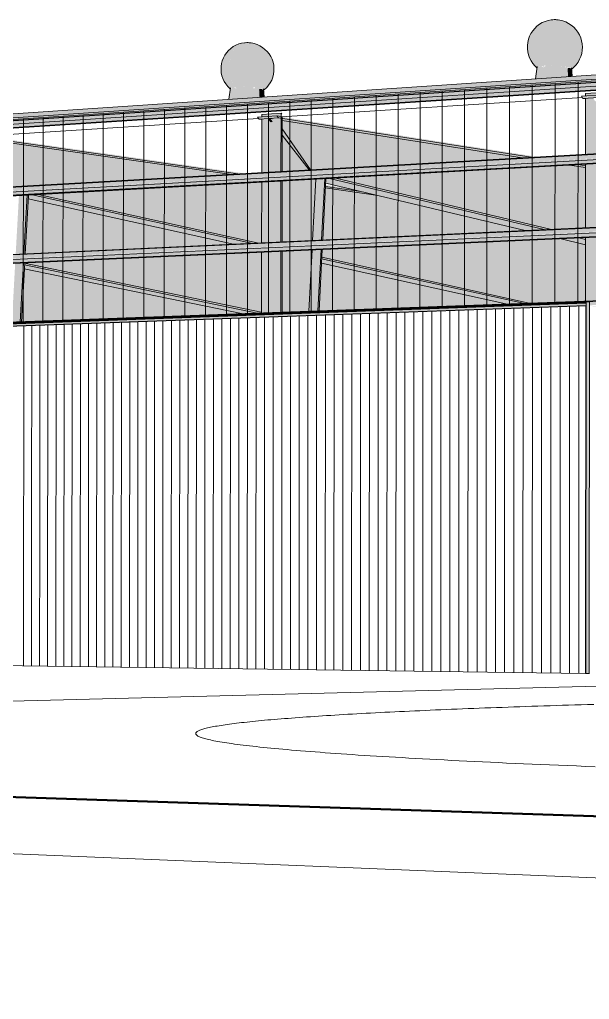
# Model space of a CAD drawing. Header units: inches. Extents: x 31213 to 31218, y -65 to 66.
# Drawn here: x 31216.0657 to 31216.1862, y -64.987 to -64.78 of the extents above; entities that cross this region are included whole.
import ezdxf

# ---------------------------------------------------------------- set-up
doc = ezdxf.new("R2010")
doc.units = ezdxf.units.IN
doc.header["$MEASUREMENT"] = 0
doc.linetypes.add('Center 1_4_', pattern=[0.53125, 0.25, -0.09375, 0.09375, -0.09375])
doc.linetypes.add('Hidden', pattern=[0.28125, 0.1875, -0.09375])
for name, color, linetype, lineweight in [('A-CLNG', 13, 'Continuous', 13), ('A-GENM', 13, 'Continuous', 9), ('A-GLAZ-CURT', 52, 'Continuous', 9), ('A-GLAZ-CWMG', 51, 'Continuous', 9), ('A-PROP-SBCK', 71, 'Hidden', 50), ('A-ROOF', 132, 'Continuous', 13), ('A-WALL-PATT', 111, 'Continuous', 13), ('EOP-PR', 4, 'Continuous', 9), ('L-SITE-WALL', 31, 'Continuous', 13), ('PROP', 3, 'Center 1_4_', 9), ('S-BEAM', 12, 'Continuous', 9), ('S-COLS', 52, 'Continuous', 9)]:
    doc.layers.add(name, color=color, linetype=linetype, lineweight=lineweight)

# ---------------------------------------------------------------- blocks, each defined once
blk = doc.blocks.new('FP_51-Looking South East')
at = {"layer": 'A-WALL-PATT', "lineweight": 9}
for p, q in [((-6208.38924, -64.91793), (-6208.38921, -64.84098)), ((-6208.38729, -64.91795), (-6208.38726, -64.84091)), ((-6208.38533, -64.91798), (-6208.3853, -64.84084)), ((-6208.38337, -64.91801), (-6208.38334, -64.84077)), ((-6208.3814, -64.91803), (-6208.38138, -64.8407)), ((-6208.37943, -64.91806), (-6208.3794, -64.84063)), ((-6208.37745, -64.91809), (-6208.37743, -64.84056)), ((-6208.37547, -64.91811), (-6208.37545, -64.84048)), ((-6208.44742, -64.91714), (-6208.44737, -64.84307)), ((-6208.44561, -64.91716), (-6208.44557, -64.843)), ((-6208.4438, -64.91719), (-6208.44375, -64.84294)), ((-6208.44198, -64.91721), (-6208.44194, -64.84287)), ((-6208.44016, -64.91724), (-6208.44011, -64.84281)), ((-6208.43833, -64.91726), (-6208.43829, -64.84274)), ((-6208.4365, -64.91729), (-6208.43646, -64.84268)), ((-6208.43466, -64.91731), (-6208.43462, -64.84261)), ((-6208.43282, -64.91734), (-6208.43278, -64.84254)), ((-6208.43098, -64.91736), (-6208.43094, -64.84248)), ((-6208.42913, -64.91739), (-6208.42909, -64.84241)), ((-6208.42728, -64.91741), (-6208.42724, -64.84235)), ((-6208.42542, -64.91744), (-6208.42538, -64.84228)), ((-6208.42356, -64.91746), (-6208.42352, -64.84221)), ((-6208.42169, -64.91749), (-6208.42165, -64.84214)), ((-6208.41982, -64.91751), (-6208.41978, -64.84208)), ((-6208.41794, -64.91754), (-6208.41791, -64.84201)), ((-6208.41606, -64.91756), (-6208.41603, -64.84194)), ((-6208.41418, -64.91759), (-6208.41414, -64.84187)), ((-6208.41229, -64.91762), (-6208.41225, -64.84181)), ((-6208.41039, -64.91764), (-6208.41036, -64.84174)), ((-6208.40849, -64.91767), (-6208.40846, -64.84167)), ((-6208.40659, -64.91769), (-6208.40656, -64.8416)), ((-6208.40468, -64.91772), (-6208.40465, -64.84153)), ((-6208.40277, -64.91774), (-6208.40274, -64.84146)), ((-6208.40085, -64.91777), (-6208.40082, -64.8414)), ((-6208.39893, -64.9178), (-6208.3989, -64.84133)), ((-6208.397, -64.91782), (-6208.39697, -64.84126)), ((-6208.39507, -64.91785), (-6208.39504, -64.84119)), ((-6208.39313, -64.91787), (-6208.3931, -64.84112)), ((-6208.39119, -64.9179), (-6208.39116, -64.84105)), ((-6208.49296, -64.91652), (-6208.4929, -64.84471)), ((-6208.49124, -64.88773), (-6208.4912, -64.84464)), ((-6208.48953, -64.88772), (-6208.4895, -64.84458)), ((-6208.48785, -64.91659), (-6208.48779, -64.84452)), ((-6208.48613, -64.91662), (-6208.48608, -64.84446)), ((-6208.48442, -64.91664), (-6208.48436, -64.8444)), ((-6208.4827, -64.91666), (-6208.48264, -64.84434)), ((-6208.48097, -64.91669), (-6208.48092, -64.84427)), ((-6208.47924, -64.91671), (-6208.47919, -64.84421)), ((-6208.47751, -64.91673), (-6208.47746, -64.84415)), ((-6208.47578, -64.91676), (-6208.47572, -64.84409)), ((-6208.47403, -64.91678), (-6208.47398, -64.84403)), ((-6208.47229, -64.9168), (-6208.47224, -64.84396)), ((-6208.47054, -64.91683), (-6208.47049, -64.8439)), ((-6208.46879, -64.91685), (-6208.46874, -64.84384)), ((-6208.46703, -64.91688), (-6208.46698, -64.84377)), ((-6208.46527, -64.9169), (-6208.46522, -64.84371)), ((-6208.4635, -64.91692), (-6208.46345, -64.84365)), ((-6208.46173, -64.91695), (-6208.46168, -64.84358)), ((-6208.45996, -64.91697), (-6208.45991, -64.84352)), ((-6208.45818, -64.91699), (-6208.45813, -64.84346)), ((-6208.4564, -64.91702), (-6208.45635, -64.84339)), ((-6208.45461, -64.91704), (-6208.45456, -64.84333)), ((-6208.45282, -64.91707), (-6208.45277, -64.84326)), ((-6208.45102, -64.91709), (-6208.45098, -64.8432)), ((-6208.44922, -64.91712), (-6208.44918, -64.84313)), ((-6208.49126, -64.91655), (-6208.49124, -64.88774)), ((-6208.48955, -64.91657), (-6208.48953, -64.88774))]:
    blk.add_line(p, q, dxfattribs=at)
blk = doc.blocks.new('FP_70-Looking South East')
at = {"layer": 'A-WALL-PATT', "lineweight": 9}
for p, q in [((-6208.37565, -64.83995), (-6208.37564, -64.79316)), ((-6208.40908, -64.84116), (-6208.40906, -64.79537)), ((-6208.40439, -64.84099), (-6208.40437, -64.79506)), ((-6208.39967, -64.84082), (-6208.39965, -64.79475)), ((-6208.39493, -64.84064), (-6208.39491, -64.79443)), ((-6208.39015, -64.84047), (-6208.39014, -64.79412)), ((-6208.38535, -64.8403), (-6208.38533, -64.7938)), ((-6208.38051, -64.84012), (-6208.3805, -64.79348)), ((-6208.44111, -64.84232), (-6208.44109, -64.79748)), ((-6208.43662, -64.84216), (-6208.43659, -64.79719)), ((-6208.4321, -64.84199), (-6208.43207, -64.79689)), ((-6208.42755, -64.84183), (-6208.42752, -64.79659)), ((-6208.42297, -64.84166), (-6208.42295, -64.79628)), ((-6208.41837, -64.8415), (-6208.41835, -64.79598)), ((-6208.41374, -64.84133), (-6208.41372, -64.79567)), ((-6208.47184, -64.84344), (-6208.47181, -64.79951)), ((-6208.46752, -64.84328), (-6208.46749, -64.79923)), ((-6208.46319, -64.84312), (-6208.46316, -64.79894)), ((-6208.45882, -64.84296), (-6208.4588, -64.79865)), ((-6208.45444, -64.8428), (-6208.45441, -64.79836)), ((-6208.45002, -64.84264), (-6208.44999, -64.79807)), ((-6208.44558, -64.84248), (-6208.44555, -64.79778)), ((-6208.49303, -64.8442), (-6208.49299, -64.80091)), ((-6208.48884, -64.84405), (-6208.4888, -64.80064)), ((-6208.48462, -64.8439), (-6208.48459, -64.80036)), ((-6208.48039, -64.84375), (-6208.48035, -64.80008)), ((-6208.47612, -64.84359), (-6208.47609, -64.7998))]:
    blk.add_line(p, q, dxfattribs=at)

msp = doc.modelspace()

# ---------------------------------------------------------------- hatches: boundary and pattern name
at = {"layer": 'A-GENM', "lineweight": 5}
for points in [[(31216.17518, -64.79019), (31216.17519, -64.79013), (31216.17523, -64.79016), (31216.17524, -64.79006), (31216.17533, -64.79014), (31216.17533, -64.78998), (31216.17536, -64.79001), (31216.17555, -64.78994), (31216.17555, -64.78988), (31216.17561, -64.78999), (31216.17565, -64.78979), (31216.17586, -64.7898), (31216.17611, -64.78989), (31216.17643, -64.7898), (31216.17618, -64.78941), (31216.17582, -64.78865), (31216.17553, -64.78781), (31216.17531, -64.78677), (31216.17521, -64.78602), (31216.17519, -64.78511), (31216.17526, -64.78421), (31216.17542, -64.78335), (31216.17575, -64.78238), (31216.176, -64.78183), (31216.1764, -64.78121), (31216.17687, -64.7807), (31216.17738, -64.78032), (31216.17794, -64.78007), (31216.17851, -64.77997), (31216.17785, -64.78005), (31216.17716, -64.78022), (31216.17667, -64.7804), (31216.17586, -64.78082), (31216.17521, -64.78128), (31216.17465, -64.78182), (31216.17417, -64.78242), (31216.17367, -64.78331), (31216.17339, -64.78401), (31216.17316, -64.78506), (31216.17312, -64.78579), (31216.17317, -64.78655), (31216.17331, -64.78717), (31216.17353, -64.7879), (31216.17392, -64.78867), (31216.17456, -64.78959), (31216.17517, -64.79018)], [(31216.11027, -64.79459), (31216.1103, -64.79451), (31216.11039, -64.79445), (31216.11053, -64.79432), (31216.11057, -64.79438), (31216.11062, -64.79436), (31216.11064, -64.79426), (31216.11081, -64.79426), (31216.11114, -64.79438), (31216.11114, -64.79432), (31216.11134, -64.79426), (31216.11102, -64.79377), (31216.11071, -64.79316), (31216.11041, -64.79236), (31216.1102, -64.79152), (31216.11009, -64.79065), (31216.11007, -64.78977), (31216.11014, -64.78891), (31216.11031, -64.78808), (31216.11056, -64.78732), (31216.11102, -64.78645), (31216.11131, -64.78603), (31216.11178, -64.78554), (31216.11231, -64.78517), (31216.11288, -64.78493), (31216.11216, -64.78507), (31216.11171, -64.78525), (31216.11092, -64.78564), (31216.11029, -64.78609), (31216.10963, -64.78675), (31216.10929, -64.78718), (31216.1088, -64.78804), (31216.10848, -64.78896), (31216.10833, -64.78971), (31216.10832, -64.79068), (31216.10836, -64.79115), (31216.10852, -64.79185), (31216.10876, -64.79254), (31216.10906, -64.79317), (31216.10969, -64.79405), (31216.11019, -64.79452)], [(31216.17486, -64.79245), (31216.18173, -64.79199), (31216.18163, -64.79022), (31216.18147, -64.79025), (31216.18119, -64.79002), (31216.1808, -64.79006), (31216.1804, -64.78999), (31216.1804, -64.78984), (31216.17974, -64.7901), (31216.17944, -64.79018), (31216.17888, -64.78982), (31216.17809, -64.78952), (31216.17731, -64.78968), (31216.17702, -64.78972), (31216.17661, -64.79008), (31216.17578, -64.7898), (31216.17564, -64.7898), (31216.17562, -64.78996), (31216.17535, -64.79001), (31216.17518, -64.79015), (31216.17504, -64.79116)], [(31216.18173, -64.79199), (31216.18258, -64.79193), (31216.18245, -64.79037), (31216.18234, -64.79028), (31216.18232, -64.79025), (31216.18208, -64.79018), (31216.1818, -64.79019), (31216.18163, -64.79025), (31216.18168, -64.79116)], [(31216.10995, -64.79679), (31216.11645, -64.79635), (31216.11636, -64.79467), (31216.11622, -64.79469), (31216.11592, -64.79447), (31216.11553, -64.79451), (31216.11513, -64.79444), (31216.11513, -64.7943), (31216.11448, -64.79456), (31216.11423, -64.79465), (31216.11379, -64.79437), (31216.11379, -64.79424), (31216.11369, -64.7943), (31216.11289, -64.79399), (31216.11211, -64.79416), (31216.11186, -64.7942), (31216.11152, -64.79453), (31216.11099, -64.79433), (31216.111, -64.79426), (31216.11063, -64.79426), (31216.1106, -64.79446), (31216.11039, -64.79446), (31216.11027, -64.79456), (31216.11013, -64.79554)], [(31216.11645, -64.79635), (31216.1174, -64.79629), (31216.11726, -64.7948), (31216.11718, -64.79484), (31216.11717, -64.79479), (31216.11711, -64.79484), (31216.11711, -64.79469), (31216.11683, -64.79462), (31216.11654, -64.79463), (31216.11636, -64.79469), (31216.1164, -64.79554)]]:
    msp.add_hatch(color=256, dxfattribs=at).paths.add_polyline_path(points, flags=0)
h = msp.add_hatch(color=256, dxfattribs=at)
h.paths.add_polyline_path([(31216.18077, -64.78026), (31216.1803, -64.78014), (31216.18045, -64.78018)], flags=0)
h.paths.add_polyline_path([(31216.18246, -64.79044), (31216.18302, -64.78996), (31216.1833, -64.78966), (31216.18383, -64.78896), (31216.18413, -64.78845), (31216.18441, -64.78778), (31216.18467, -64.78677), (31216.18475, -64.78612), (31216.18474, -64.7855), (31216.18458, -64.78437), (31216.18424, -64.78342), (31216.18385, -64.7827), (31216.18342, -64.78209), (31216.18284, -64.78149), (31216.1823, -64.78104), (31216.18152, -64.78058), (31216.18077, -64.78026), (31216.18, -64.78006), (31216.17949, -64.78), (31216.17906, -64.77995), (31216.17842, -64.77999), (31216.17794, -64.78007), (31216.17738, -64.78032), (31216.17687, -64.7807), (31216.1764, -64.78121), (31216.176, -64.78183), (31216.17567, -64.78255), (31216.17542, -64.78335), (31216.17526, -64.78421), (31216.17519, -64.78511), (31216.17521, -64.78602), (31216.17533, -64.78693), (31216.17553, -64.78781), (31216.17582, -64.78865), (31216.17618, -64.78941), (31216.17661, -64.79008), (31216.17673, -64.78997), (31216.17673, -64.78961), (31216.17702, -64.78972), (31216.1775, -64.78965), (31216.17813, -64.78951), (31216.17901, -64.7899), (31216.17946, -64.7902), (31216.18045, -64.78982), (31216.18045, -64.79), (31216.1808, -64.79006), (31216.18111, -64.79003), (31216.18111, -64.78973), (31216.18121, -64.79002), (31216.18151, -64.79024), (31216.1815, -64.79021), (31216.18162, -64.79001), (31216.18198, -64.79016), (31216.18219, -64.79006), (31216.18241, -64.79034), (31216.18245, -64.79036), (31216.18246, -64.79043)], flags=0)
h = msp.add_hatch(color=256, dxfattribs=at)
h.paths.add_polyline_path([(31216.11563, -64.78511), (31216.1154, -64.78504), (31216.1154, -64.78506)], flags=0)
h.paths.add_polyline_path([(31216.11728, -64.79488), (31216.1177, -64.79454), (31216.11813, -64.79411), (31216.11873, -64.79325), (31216.11891, -64.79296), (31216.11919, -64.79232), (31216.11945, -64.79114), (31216.1195, -64.79013), (31216.11929, -64.78895), (31216.119, -64.78814), (31216.11863, -64.78745), (31216.1181, -64.78675), (31216.1177, -64.78633), (31216.11712, -64.78586), (31216.11645, -64.78545), (31216.1158, -64.78516), (31216.11608, -64.78529), (31216.1154, -64.78505), (31216.1149, -64.78492), (31216.11438, -64.78486), (31216.11399, -64.78482), (31216.11336, -64.78485), (31216.11288, -64.78493), (31216.11231, -64.78517), (31216.11178, -64.78554), (31216.11131, -64.78603), (31216.11083, -64.78676), (31216.11056, -64.78732), (31216.11031, -64.78808), (31216.11014, -64.78895), (31216.11007, -64.78977), (31216.11009, -64.79065), (31216.1102, -64.79152), (31216.11041, -64.79236), (31216.1108, -64.79334), (31216.11108, -64.79389), (31216.11152, -64.79453), (31216.11187, -64.79419), (31216.11233, -64.79413), (31216.11292, -64.79398), (31216.11369, -64.7943), (31216.11379, -64.79424), (31216.1138, -64.79437), (31216.11423, -64.79465), (31216.1149, -64.7944), (31216.1154, -64.79418), (31216.1154, -64.79449), (31216.11553, -64.79451), (31216.11593, -64.79447), (31216.11622, -64.79469), (31216.11672, -64.7946), (31216.11693, -64.79451), (31216.11715, -64.79474), (31216.11711, -64.79484), (31216.1172, -64.79477), (31216.11726, -64.7948), (31216.11728, -64.79487)], flags=0)
h.paths.add_polyline_path([(31216.11492, -64.78496), (31216.11482, -64.78494), (31216.11472, -64.7849)], flags=0)
at = {"layer": 'A-GLAZ-CWMG', "lineweight": 5}
for points in [[(31215.72764, -64.82331), (31216.34703, -64.78237), (31216.34703, -64.78202), (31215.72764, -64.82309)], [(31215.72803, -64.82351), (31216.34727, -64.7827), (31216.34727, -64.78262), (31215.72803, -64.82345)], [(31215.72809, -64.8235), (31216.34727, -64.78269), (31216.34727, -64.78212), (31216.34705, -64.78213), (31216.34703, -64.78238), (31215.72809, -64.82331), (31215.72809, -64.82346)], [(31215.94234, -64.8491), (31216.18554, -64.84035), (31216.18554, -64.83988), (31215.94234, -64.84871)], [(31215.9428, -64.84912), (31216.18554, -64.84039), (31216.18552, -64.84035), (31215.94271, -64.84912)], [(31215.9428, -64.84857), (31216.18554, -64.83974), (31216.18552, -64.83967), (31215.9428, -64.84851)], [(31215.9428, -64.84869), (31216.18554, -64.83988), (31216.18552, -64.83969), (31215.9428, -64.84853)], [(31216.18622, -64.91814), (31216.18624, -64.8396), (31216.18554, -64.83963), (31216.18552, -64.91813)]]:
    msp.add_hatch(color=256, dxfattribs=at).paths.add_polyline_path(points, flags=0)
at = {"layer": 'A-ROOF', "lineweight": 5}
msp.add_hatch(color=256, dxfattribs=at).paths.add_polyline_path([(31215.69888, -64.82496), (31216.34825, -64.78188), (31216.34825, -64.78086), (31215.69888, -64.82432)], flags=0)
at = {"layer": 'A-ROOF'}
h = msp.add_hatch(color=256, dxfattribs=at)
h.paths.add_polyline_path([(31215.69888, -64.82499), (31215.72719, -64.82312), (31215.72719, -64.82308), (31215.69888, -64.82496)], flags=0)
h.paths.add_polyline_path([(31216.52968, -64.82405), (31216.53496, -64.82385), (31216.52935, -64.82259), (31216.52936, -64.82398), (31216.52943, -64.82399)], flags=0)
h.paths.add_polyline_path([(31216.15484, -64.79477), (31216.34817, -64.78197), (31216.34818, -64.782), (31216.34863, -64.78197), (31216.34825, -64.78188), (31216.15484, -64.79471)], flags=0)
at = {"layer": 'L-SITE-WALL', "lineweight": 5}
h = msp.add_hatch(color=256, dxfattribs=at)
h.paths.add_polyline_path([(31216.18554, -64.85321), (31216.18552, -64.85317), (31216.18552, -64.85317)], flags=0)
h.paths.add_polyline_path([(31216.18543, -64.91813), (31216.18552, -64.91811), (31216.18552, -64.84044), (31216.18545, -64.84043), (31216.18543, -64.91811)], flags=0)
at = {"layer": 'S-BEAM', "lineweight": 5}
for points in [[(31215.72765, -64.82385), (31216.34574, -64.78329), (31216.34574, -64.78246), (31215.72765, -64.82331)], [(31215.7281, -64.82386), (31216.34576, -64.78335), (31216.34574, -64.78329), (31215.7281, -64.82384), (31215.7281, -64.82386)], [(31215.72936, -64.82397), (31216.34721, -64.78356), (31216.34578, -64.78336), (31215.7281, -64.82386), (31215.7281, -64.82391), (31215.72863, -64.82394)], [(31215.72954, -64.82451), (31216.34722, -64.78441), (31216.34721, -64.78359), (31215.72954, -64.82398), (31215.72954, -64.82403)], [(31215.98834, -64.80782), (31216.34712, -64.78456), (31216.34721, -64.78441), (31216.17674, -64.79548), (31216.17674, -64.79556), (31216.17549, -64.79556), (31215.98834, -64.80771)], [(31215.98834, -64.80784), (31216.34714, -64.78459), (31216.34712, -64.78456), (31215.98834, -64.80782)], [(31216.18488, -64.79661), (31216.18935, -64.79632), (31216.18902, -64.79586), (31216.18455, -64.79615)], [(31215.72765, -64.83484), (31216.3456, -64.80039), (31216.3456, -64.79955), (31215.72765, -64.8343)], [(31215.72808, -64.83428), (31216.3456, -64.79955), (31216.3457, -64.7994), (31215.72808, -64.83418)], [(31215.72808, -64.83486), (31216.34561, -64.80045), (31216.3456, -64.80039), (31215.72808, -64.83484), (31215.72808, -64.83486)], [(31215.72943, -64.83495), (31216.34706, -64.80064), (31216.34563, -64.80046), (31215.7281, -64.83489)], [(31215.72951, -64.83549), (31216.34708, -64.80149), (31216.34706, -64.80067), (31215.72951, -64.83497)], [(31216.11635, -64.80098), (31216.12044, -64.80072), (31216.1201, -64.80028), (31216.11601, -64.80055)], [(31216.11881, -64.80158), (31216.11909, -64.80156), (31216.11853, -64.80084), (31216.11825, -64.80086)], [(31215.72763, -64.84584), (31216.3456, -64.81749), (31216.3456, -64.81665), (31215.72763, -64.8453)], [(31215.72806, -64.84586), (31216.34561, -64.81753), (31216.3456, -64.81749), (31215.72806, -64.84584), (31215.72806, -64.84586)], [(31215.72941, -64.84594), (31216.34707, -64.81771), (31216.34564, -64.81756), (31215.7281, -64.84589)], [(31215.72949, -64.84648), (31216.34709, -64.81856), (31216.34707, -64.81774), (31215.72949, -64.84595)], [(31215.72761, -64.85683), (31215.76399, -64.8555), (31215.76399, -64.85499), (31215.76483, -64.85499), (31215.76483, -64.85515), (31215.89291, -64.8505), (31215.89291, -64.85029), (31215.89341, -64.85029), (31215.89343, -64.85087), (31215.94183, -64.84911), (31215.94183, -64.84851), (31215.94237, -64.84849), (31215.9428, -64.84851), (31215.9428, -64.84869), (31216.18554, -64.83988), (31216.18557, -64.83963), (31216.18627, -64.8396), (31216.18627, -64.84033), (31216.26007, -64.83765), (31216.2601, -64.83691), (31216.26087, -64.83689), (31216.26127, -64.83691), (31216.26127, -64.83713), (31216.34561, -64.83404), (31216.34561, -64.83376), (31215.72761, -64.8563)], [(31215.72803, -64.85628), (31216.34561, -64.83376), (31216.34572, -64.83359), (31215.72803, -64.85618)]]:
    msp.add_hatch(color=256, dxfattribs=at).paths.add_polyline_path(points, flags=0)
h = msp.add_hatch(color=256, dxfattribs=at)
h.paths.add_polyline_path([(31216.31229, -64.81786), (31216.30852, -64.81679), (31216.27411, -64.81088), (31216.27411, -64.81132), (31216.31123, -64.81768)], flags=0)
h.paths.add_polyline_path([(31216.26049, -64.80899), (31216.26049, -64.80854), (31216.25102, -64.80691), (31216.249, -64.80702), (31216.25994, -64.8089)], flags=0)
h.paths.add_polyline_path([(31216.2393, -64.80536), (31216.24133, -64.80525), (31216.19015, -64.79646), (31216.19015, -64.79695), (31216.23804, -64.80515)], flags=0)
h.paths.add_polyline_path([(31216.1855, -64.79671), (31216.1855, -64.79669), (31216.18704, -64.7966), (31216.18696, -64.79647), (31216.18488, -64.79661)], flags=0)
h.paths.add_polyline_path([(31216.18781, -64.79655), (31216.18927, -64.79645), (31216.18988, -64.79645), (31216.18988, -64.79641), (31216.18935, -64.79632), (31216.18727, -64.79645)], flags=0)
h = msp.add_hatch(color=256, dxfattribs=at)
h.paths.add_polyline_path([(31215.73054, -64.83553), (31215.76549, -64.83361), (31215.76549, -64.83351), (31215.73054, -64.83544)], flags=0)
h.paths.add_polyline_path([(31215.76791, -64.83347), (31215.80528, -64.83142), (31215.80528, -64.83132), (31215.76791, -64.83338)], flags=0)
h.paths.add_polyline_path([(31215.80786, -64.83128), (31215.84792, -64.82907), (31215.84792, -64.82897), (31215.80786, -64.83118)], flags=0)
h.paths.add_polyline_path([(31215.85069, -64.82892), (31215.89372, -64.82656), (31215.89372, -64.82645), (31215.85069, -64.82882)], flags=0)
h.paths.add_polyline_path([(31215.8967, -64.82639), (31215.94306, -64.82384), (31215.94306, -64.82373), (31215.8967, -64.82629)], flags=0)
h.paths.add_polyline_path([(31215.94627, -64.82367), (31215.99636, -64.82091), (31215.99636, -64.8208), (31215.94627, -64.82356)], flags=0)
h.paths.add_polyline_path([(31215.99983, -64.82072), (31216.05411, -64.81774), (31216.05411, -64.81762), (31215.99983, -64.82061)], flags=0)
h.paths.add_polyline_path([(31216.05787, -64.81753), (31216.1169, -64.81428), (31216.1169, -64.81416), (31216.05787, -64.81741), (31216.05787, -64.81749)], flags=0)
h.paths.add_polyline_path([(31216.121, -64.81406), (31216.18542, -64.81052), (31216.18542, -64.81039), (31216.121, -64.81394)], flags=0)
h.paths.add_polyline_path([(31216.18989, -64.81027), (31216.26049, -64.80639), (31216.26049, -64.80626), (31216.18989, -64.81014)], flags=0)
h.paths.add_polyline_path([(31216.26539, -64.80612), (31216.34698, -64.80163), (31216.34706, -64.80149), (31216.26539, -64.80599)], flags=0)
h = msp.add_hatch(color=256, dxfattribs=at)
h.paths.add_polyline_path([(31216.22291, -64.81706), (31216.21923, -64.81611), (31216.19899, -64.81296), (31216.19897, -64.81334), (31216.21613, -64.816)], flags=0)
h.paths.add_polyline_path([(31216.18539, -64.81123), (31216.1854, -64.81084), (31216.18389, -64.8106), (31216.18203, -64.81071), (31216.18536, -64.81122)], flags=0)
h.paths.add_polyline_path([(31216.17203, -64.80915), (31216.1739, -64.80905), (31216.12126, -64.80085), (31216.12126, -64.80127), (31216.16916, -64.80871)], flags=0)
h.paths.add_polyline_path([(31216.11691, -64.80107), (31216.11834, -64.80098), (31216.11825, -64.80086), (31216.11635, -64.80098)], flags=0)
h.paths.add_polyline_path([(31216.11909, -64.80093), (31216.1198, -64.80088), (31216.1198, -64.80084), (31216.12099, -64.80084), (31216.12099, -64.80081), (31216.12044, -64.80072), (31216.11853, -64.80084)], flags=0)
h = msp.add_hatch(color=256, dxfattribs=at)
h.paths.add_polyline_path([(31216.23407, -64.83764), (31216.26049, -64.83667), (31216.26049, -64.82675), (31216.24677, -64.82321), (31216.19839, -64.82541), (31216.19821, -64.8291), (31216.23384, -64.83759)], flags=0)
h.paths.add_polyline_path([(31216.27299, -64.83621), (31216.29413, -64.83543), (31216.27327, -64.83005), (31216.27301, -64.83576)], flags=0)
h.paths.add_polyline_path([(31216.18539, -64.82604), (31216.18536, -64.826), (31216.18536, -64.82603)], flags=0)
h.paths.add_polyline_path([(31216.17794, -64.82426), (31216.18539, -64.82392), (31216.18539, -64.81123), (31216.18203, -64.81071), (31216.13255, -64.81345), (31216.17714, -64.82407)], flags=0)
h.paths.add_polyline_path([(31216.19849, -64.8233), (31216.23965, -64.82138), (31216.22291, -64.81706), (31216.19897, -64.81334), (31216.19856, -64.82187)], flags=0)
h.paths.add_polyline_path([(31216.12693, -64.81171), (31216.17203, -64.80915), (31216.12126, -64.80127), (31216.12126, -64.80437), (31216.12631, -64.81091)], flags=0)
h.paths.add_polyline_path([(31216.11922, -64.80173), (31216.11922, -64.80095), (31216.11853, -64.80084), (31216.11864, -64.80098)], flags=0)
h = msp.add_hatch(color=256, dxfattribs=at)
h.paths.add_polyline_path([(31216.21923, -64.81611), (31216.21651, -64.81541), (31216.19901, -64.81267), (31216.19899, -64.81296), (31216.21613, -64.81563)], flags=0)
h.paths.add_polyline_path([(31216.1854, -64.81084), (31216.1854, -64.81055), (31216.18525, -64.81053), (31216.18389, -64.8106), (31216.18536, -64.81083)], flags=0)
h.paths.add_polyline_path([(31216.1739, -64.80905), (31216.17527, -64.80897), (31216.12113, -64.80052), (31216.12113, -64.80044), (31216.1201, -64.80028), (31216.12044, -64.80072), (31216.17234, -64.8088)], flags=0)
h = msp.add_hatch(color=256, dxfattribs=at)
h.paths.add_polyline_path([(31216.14145, -64.81711), (31216.13791, -64.81627), (31216.13039, -64.8152), (31216.13037, -64.81553), (31216.13727, -64.81651)], flags=0)
h.paths.add_polyline_path([(31216.11011, -64.81264), (31216.11183, -64.81254), (31216.05814, -64.80487), (31216.05814, -64.80523), (31216.10224, -64.81152)], flags=0)
h.paths.add_polyline_path([(31216.05412, -64.80507), (31216.05539, -64.80499), (31216.0553, -64.80488), (31216.05355, -64.80499), (31216.05408, -64.80507)], flags=0)
h.paths.add_polyline_path([(31216.05612, -64.80495), (31216.05778, -64.80482), (31216.05731, -64.80475), (31216.05556, -64.80486)], flags=0)
h = msp.add_hatch(color=256, dxfattribs=at)
h.paths.add_polyline_path([(31216.26007, -64.84242), (31216.26007, -64.83927), (31216.25319, -64.83907), (31216.20227, -64.84087), (31216.25994, -64.84242)], flags=0)
h.paths.add_polyline_path([(31216.17349, -64.83986), (31216.18536, -64.83942), (31216.18534, -64.8275), (31216.17997, -64.82623), (31216.12969, -64.82851), (31216.12961, -64.83016), (31216.17345, -64.83985)], flags=0)
h.paths.add_polyline_path([(31216.19772, -64.83897), (31216.22891, -64.83782), (31216.19812, -64.83053), (31216.19772, -64.83883)], flags=0)
h.paths.add_polyline_path([(31216.11596, -64.82714), (31216.11685, -64.8271), (31216.11686, -64.81429), (31216.06964, -64.8169), (31216.11537, -64.82701)], flags=0)
h.paths.add_polyline_path([(31216.1298, -64.8265), (31216.17263, -64.82449), (31216.14145, -64.81711), (31216.13037, -64.81553), (31216.12981, -64.82626)], flags=0)
h.paths.add_polyline_path([(31216.0641, -64.81525), (31216.11011, -64.81264), (31216.05814, -64.80523), (31216.05814, -64.808), (31216.06283, -64.81371)], flags=0)
h.paths.add_polyline_path([(31216.05626, -64.80571), (31216.05626, -64.80496), (31216.05556, -64.80486), (31216.05566, -64.80499)], flags=0)
h = msp.add_hatch(color=256, dxfattribs=at)
h.paths.add_polyline_path([(31216.13791, -64.81627), (31216.13499, -64.81558), (31216.1304, -64.81492), (31216.13039, -64.8152), (31216.13727, -64.81618)], flags=0)
h.paths.add_polyline_path([(31216.11183, -64.81254), (31216.11323, -64.81246), (31216.05801, -64.80456), (31216.05801, -64.80448), (31216.05696, -64.80433), (31216.05731, -64.80475), (31216.111, -64.81242)], flags=0)
h = msp.add_hatch(color=256, dxfattribs=at)
h.paths.add_polyline_path([(31216.20735, -64.84425), (31216.20735, -64.84382), (31216.20835, -64.84376), (31216.20988, -64.8416), (31216.19759, -64.84128), (31216.19746, -64.84402), (31216.19858, -64.84404)], flags=0)
h.paths.add_polyline_path([(31216.11681, -64.84182), (31216.11682, -64.82908), (31216.06671, -64.83136), (31216.06671, -64.83146), (31216.11677, -64.84181)], flags=0)
h.paths.add_polyline_path([(31216.12898, -64.84149), (31216.16856, -64.84003), (31216.12951, -64.83145), (31216.12904, -64.8404)], flags=0)
h.paths.add_polyline_path([(31216.06682, -64.82942), (31216.11092, -64.82736), (31216.06747, -64.81781), (31216.06687, -64.82845)], flags=0)
h.paths.add_polyline_path([(31216.05405, -64.82884), (31216.05406, -64.81775), (31216.01173, -64.82009), (31216.05402, -64.82883)], flags=0)
h.paths.add_polyline_path([(31216.00629, -64.81851), (31216.05292, -64.81586), (31216.00009, -64.80889), (31216.0001, -64.81138), (31216.00586, -64.81802)], flags=0)
h.paths.add_polyline_path([(31215.99822, -64.80922), (31215.99822, -64.80872), (31215.99813, -64.8087), (31215.99835, -64.80868), (31215.99835, -64.80866), (31215.99764, -64.80856), (31215.99776, -64.8087)], flags=0)
h = msp.add_hatch(color=256, dxfattribs=at)
h.paths.add_polyline_path([(31216.06598, -64.84379), (31216.11257, -64.84208), (31216.0666, -64.83262), (31216.06622, -64.83942)], flags=0)
h.paths.add_polyline_path([(31216.05399, -64.84169), (31216.05398, -64.83192), (31216.01335, -64.83377), (31216.05393, -64.84168)], flags=0)
h.paths.add_polyline_path([(31216.00887, -64.83212), (31216.05391, -64.83001), (31216.00953, -64.82088), (31216.00896, -64.83064)], flags=0)
h.paths.add_polyline_path([(31215.99629, -64.83044), (31215.9963, -64.82092), (31215.95826, -64.82303), (31215.9962, -64.83042)], flags=0)
h.paths.add_polyline_path([(31215.9529, -64.82151), (31215.99418, -64.81917), (31215.99341, -64.81804), (31215.94654, -64.81226), (31215.94654, -64.81454), (31215.94922, -64.81747)], flags=0)
h.paths.add_polyline_path([(31215.99418, -64.81917), (31215.9963, -64.81905), (31215.9963, -64.8184), (31215.99341, -64.81804)], flags=0)
h.paths.add_polyline_path([(31215.9445, -64.8123), (31215.9445, -64.81205), (31215.9442, -64.81198), (31215.9443, -64.81208)], flags=0)
h = msp.add_hatch(color=256, dxfattribs=at)
h.paths.add_polyline_path([(31216.22891, -64.83783), (31216.23282, -64.83769), (31216.1982, -64.82945), (31216.19814, -64.83055), (31216.22788, -64.83759)], flags=0)
h.paths.add_polyline_path([(31216.18539, -64.82753), (31216.18536, -64.8264), (31216.18398, -64.82607), (31216.18007, -64.82627), (31216.18536, -64.82752)], flags=0)
h.paths.add_polyline_path([(31216.17265, -64.82451), (31216.17666, -64.82432), (31216.13125, -64.81352), (31216.13045, -64.81356), (31216.13051, -64.81364), (31216.13046, -64.81452), (31216.17234, -64.82444)], flags=0)
h = msp.add_hatch(color=256, dxfattribs=at)
h.paths.add_polyline_path([(31216.26007, -64.83904), (31216.26007, -64.83884), (31216.25705, -64.83894), (31216.25994, -64.83903)], flags=0)
h.paths.add_polyline_path([(31216.23282, -64.83769), (31216.23407, -64.83764), (31216.19821, -64.8291), (31216.1982, -64.82945), (31216.2324, -64.83759)], flags=0)
h.paths.add_polyline_path([(31216.18539, -64.8264), (31216.18536, -64.82603), (31216.18526, -64.82601), (31216.18398, -64.82607), (31216.18536, -64.8264)], flags=0)
h.paths.add_polyline_path([(31216.17666, -64.82432), (31216.17794, -64.82426), (31216.13256, -64.81345), (31216.13125, -64.81352), (31216.1756, -64.82407)], flags=0)
h = msp.add_hatch(color=256, dxfattribs=at)
h.paths.add_polyline_path([(31215.72806, -64.84528), (31215.7737, -64.84314), (31215.7737, -64.84306), (31215.72806, -64.84518)], flags=0)
h.paths.add_polyline_path([(31215.77456, -64.84312), (31215.87125, -64.83861), (31215.87125, -64.83853), (31215.77459, -64.84302), (31215.77451, -64.84308)], flags=0)
h.paths.add_polyline_path([(31215.87155, -64.83863), (31215.87179, -64.83859), (31215.87175, -64.8385), (31215.87169, -64.83851), (31215.87158, -64.8386)], flags=0)
h.paths.add_polyline_path([(31215.87227, -64.83859), (31216.3456, -64.81665), (31216.34571, -64.81649), (31215.8721, -64.83849)], flags=0)
h = msp.add_hatch(color=256, dxfattribs=at)
h.paths.add_polyline_path([(31216.16858, -64.84004), (31216.1722, -64.83991), (31216.12959, -64.8305), (31216.12954, -64.83146), (31216.16782, -64.83987)], flags=0)
h.paths.add_polyline_path([(31216.11095, -64.82738), (31216.11465, -64.8272), (31216.06831, -64.81698), (31216.0675, -64.81702), (31216.06756, -64.8171), (31216.06751, -64.81783), (31216.10661, -64.82642)], flags=0)
h = msp.add_hatch(color=256, dxfattribs=at)
h.paths.add_polyline_path([(31216.26007, -64.84272), (31216.26007, -64.84242), (31216.20227, -64.84087), (31216.19762, -64.84107), (31216.25994, -64.84272)], flags=0)
h.paths.add_polyline_path([(31216.1722, -64.83991), (31216.17345, -64.83985), (31216.12961, -64.83016), (31216.12959, -64.8305), (31216.17205, -64.83987)], flags=0)
h.paths.add_polyline_path([(31216.11465, -64.8272), (31216.11596, -64.82714), (31216.06964, -64.81691), (31216.06831, -64.81698), (31216.111, -64.8264)], flags=0)
h = msp.add_hatch(color=256, dxfattribs=at)
h.paths.add_polyline_path([(31215.73054, -64.84652), (31215.76547, -64.84495), (31215.76547, -64.84485), (31215.73054, -64.84643)], flags=0)
h.paths.add_polyline_path([(31215.76791, -64.84484), (31215.80526, -64.84315), (31215.80526, -64.84305), (31215.76791, -64.84474)], flags=0)
h.paths.add_polyline_path([(31215.80786, -64.84303), (31215.8479, -64.84123), (31215.8479, -64.84113), (31215.80786, -64.84294)], flags=0)
h.paths.add_polyline_path([(31215.85069, -64.8411), (31215.8937, -64.83916), (31215.8937, -64.83905), (31215.85069, -64.841)], flags=0)
h.paths.add_polyline_path([(31215.8967, -64.83903), (31215.94304, -64.83693), (31215.94304, -64.83682), (31215.8967, -64.83892)], flags=0)
h.paths.add_polyline_path([(31215.94627, -64.83679), (31215.99634, -64.83453), (31215.99634, -64.83441), (31215.94627, -64.83668)], flags=0)
h.paths.add_polyline_path([(31215.99983, -64.83437), (31216.0541, -64.83192), (31216.05408, -64.8318), (31215.99983, -64.83426)], flags=0)
h.paths.add_polyline_path([(31216.05787, -64.83175), (31216.11689, -64.82909), (31216.11689, -64.82896), (31216.05787, -64.83163)], flags=0)
h.paths.add_polyline_path([(31216.121, -64.8289), (31216.18542, -64.826), (31216.18539, -64.82587), (31216.121, -64.82878)], flags=0)
h.paths.add_polyline_path([(31216.18989, -64.82579), (31216.26049, -64.82261), (31216.26049, -64.82247), (31216.18989, -64.82566)], flags=0)
h.paths.add_polyline_path([(31216.26539, -64.82239), (31216.34699, -64.8187), (31216.34707, -64.81856), (31216.26539, -64.82225)], flags=0)
h = msp.add_hatch(color=256, dxfattribs=at)
h.paths.add_polyline_path([(31216.1126, -64.84209), (31216.11596, -64.84197), (31216.06669, -64.83179), (31216.06664, -64.83263), (31216.11096, -64.84175)], flags=0)
h.paths.add_polyline_path([(31216.05396, -64.83002), (31216.05405, -64.83002), (31216.05402, -64.82917), (31216.01039, -64.82016), (31216.00957, -64.82021), (31216.00962, -64.82028), (31216.00958, -64.8209), (31216.04964, -64.82914)], flags=0)
h = msp.add_hatch(color=256, dxfattribs=at)
h.paths.add_polyline_path([(31216.20925, -64.84458), (31216.20945, -64.8443), (31216.19746, -64.84402), (31216.19744, -64.84431), (31216.20802, -64.84455)], flags=0)
h.paths.add_polyline_path([(31216.11596, -64.84197), (31216.11681, -64.84193), (31216.11681, -64.84182), (31216.06671, -64.83146), (31216.06669, -64.83179), (31216.11534, -64.84184)], flags=0)
h.paths.add_polyline_path([(31216.05405, -64.82918), (31216.05402, -64.82884), (31216.01173, -64.82009), (31216.01039, -64.82016), (31216.05402, -64.82917)], flags=0)
at = {"layer": 'S-COLS', "lineweight": 5}
h = msp.add_hatch(color=256, dxfattribs=at)
h.paths.add_polyline_path([(31216.18986, -64.91745), (31216.18986, -64.90254), (31216.18772, -64.90253), (31216.18774, -64.91742), (31216.18841, -64.91743)], flags=0)
h.paths.add_polyline_path([(31216.18986, -64.90156), (31216.18987, -64.88699), (31216.18773, -64.88701), (31216.18774, -64.90155)], flags=0)
h.paths.add_polyline_path([(31216.18773, -64.886), (31216.18987, -64.88596), (31216.18987, -64.87146), (31216.18773, -64.8715), (31216.18773, -64.88597)], flags=0)
h.paths.add_polyline_path([(31216.18773, -64.87046), (31216.18987, -64.87042), (31216.18987, -64.85594), (31216.18773, -64.85599), (31216.18773, -64.87018)], flags=0)
h.paths.add_polyline_path([(31216.18773, -64.85491), (31216.18987, -64.85485), (31216.18988, -64.84041), (31216.18692, -64.84052), (31216.18774, -64.84057), (31216.18774, -64.85263)], flags=0)
h.paths.add_polyline_path([(31216.18541, -64.83945), (31216.18988, -64.83929), (31216.18988, -64.82489), (31216.18542, -64.8251), (31216.18541, -64.83507)], flags=0)
h.paths.add_polyline_path([(31216.18542, -64.82394), (31216.18988, -64.82373), (31216.18988, -64.80937), (31216.18542, -64.80962), (31216.18542, -64.8219)], flags=0)
h.paths.add_polyline_path([(31216.18542, -64.80842), (31216.18989, -64.80817), (31216.18988, -64.79641), (31216.18781, -64.79655), (31216.18781, -64.79721), (31216.1875, -64.79723), (31216.18704, -64.7966), (31216.18542, -64.7967), (31216.18542, -64.80434)], flags=0)
h.paths.add_polyline_path([(31216.18542, -64.79609), (31216.18902, -64.79586), (31216.18989, -64.79601), (31216.18988, -64.79529), (31216.18542, -64.79558), (31216.18542, -64.79586)], flags=0)
h = msp.add_hatch(color=256, dxfattribs=at)
h.paths.add_polyline_path([(31216.11689, -64.84196), (31216.12097, -64.84181), (31216.12098, -64.82804), (31216.11689, -64.82823), (31216.11689, -64.84165)], flags=0)
h.paths.add_polyline_path([(31216.11689, -64.82712), (31216.12098, -64.82693), (31216.12099, -64.8132), (31216.1169, -64.81343), (31216.11689, -64.82628)], flags=0)
h.paths.add_polyline_path([(31216.1169, -64.81228), (31216.12099, -64.81205), (31216.12099, -64.80081), (31216.11909, -64.80093), (31216.11909, -64.80156), (31216.11881, -64.80158), (31216.11834, -64.80098), (31216.11691, -64.80107), (31216.1169, -64.81091)], flags=0)
h.paths.add_polyline_path([(31216.11691, -64.80049), (31216.1201, -64.80028), (31216.12099, -64.80042), (31216.121, -64.79973), (31216.11691, -64.8), (31216.11691, -64.80028)], flags=0)
h = msp.add_hatch(color=256, dxfattribs=at)
h.paths.add_polyline_path([(31216.12097, -64.84181), (31216.12123, -64.8418), (31216.12124, -64.82892), (31216.12098, -64.82893), (31216.12097, -64.84043)], flags=0)
h.paths.add_polyline_path([(31216.12098, -64.82693), (31216.12124, -64.82692), (31216.12125, -64.81407), (31216.12099, -64.81409), (31216.12098, -64.82628)], flags=0)
h.paths.add_polyline_path([(31216.12099, -64.81205), (31216.12125, -64.81204), (31216.12126, -64.80054), (31216.12099, -64.80053), (31216.12099, -64.81092)], flags=0)
h = msp.add_hatch(color=256, dxfattribs=at)
h.paths.add_polyline_path([(31216.12123, -64.8418), (31216.1269, -64.84159), (31216.12757, -64.82863), (31216.12124, -64.82892), (31216.12123, -64.84112)], flags=0)
h.paths.add_polyline_path([(31216.12124, -64.82692), (31216.12768, -64.82662), (31216.12836, -64.81368), (31216.12125, -64.81407), (31216.12124, -64.82628)], flags=0)
h.paths.add_polyline_path([(31216.12125, -64.81204), (31216.12721, -64.8117), (31216.12125, -64.80301), (31216.12125, -64.81091)], flags=0)
h = msp.add_hatch(color=256, dxfattribs=at)
h.paths.add_polyline_path([(31216.1269, -64.84159), (31216.1288, -64.84152), (31216.12947, -64.82855), (31216.12757, -64.82863), (31216.12696, -64.84042)], flags=0)
h.paths.add_polyline_path([(31216.12768, -64.82662), (31216.12958, -64.82653), (31216.13025, -64.81357), (31216.12836, -64.81368), (31216.1277, -64.82628)], flags=0)
h = msp.add_hatch(color=256, dxfattribs=at)
h.paths.add_polyline_path([(31216.1288, -64.84152), (31216.12906, -64.84151), (31216.12973, -64.82853), (31216.12947, -64.82855), (31216.12885, -64.84042)], flags=0)
h.paths.add_polyline_path([(31216.12958, -64.82653), (31216.12984, -64.82652), (31216.13051, -64.81364), (31216.13045, -64.81356), (31216.13025, -64.81357), (31216.12959, -64.82628)], flags=0)
h = msp.add_hatch(color=256, dxfattribs=at)
h.paths.add_polyline_path([(31216.06406, -64.84389), (31216.06581, -64.84383), (31216.0665, -64.83139), (31216.06475, -64.83147), (31216.06407, -64.84383)], flags=0)
h.paths.add_polyline_path([(31216.06486, -64.82953), (31216.06661, -64.82945), (31216.0673, -64.81704), (31216.06555, -64.81713), (31216.06491, -64.82862)], flags=0)
h = msp.add_hatch(color=256, dxfattribs=at)
h.paths.add_polyline_path([(31216.06581, -64.84383), (31216.06607, -64.84382), (31216.06676, -64.83137), (31216.0665, -64.83139), (31216.06605, -64.83944)], flags=0)
h.paths.add_polyline_path([(31216.06661, -64.82945), (31216.06687, -64.82944), (31216.06756, -64.8171), (31216.0675, -64.81702), (31216.0673, -64.81704), (31216.06666, -64.82847)], flags=0)

# ---------------------------------------------------------------- linework, layer by layer
at = {"layer": 'A-CLNG'}
for p, q in [((31216.18477, -64.79645), (31216.12113, -64.80052)), ((31216.11624, -64.80083), (31216.05801, -64.80456))]:
    msp.add_line(p, q, dxfattribs=at)
at = {"layer": 'A-GENM'}
for p, q in [((31216.17485, -64.79245), (31216.17521, -64.7899)), ((31216.18244, -64.79015), (31216.18259, -64.79193)), ((31216.10995, -64.79679), (31216.1103, -64.79434)), ((31216.11727, -64.7946), (31216.11741, -64.79629))]:
    msp.add_line(p, q, dxfattribs=at)
for points in [[(31216.17521, -64.79023, 0), (31216.17517, -64.7902, 0), (31216.17469, -64.78974, 0), (31216.17426, -64.78922, 0), (31216.17389, -64.78865, 0), (31216.17359, -64.78805, 0), (31216.17336, -64.78742, 0), (31216.17321, -64.78677, 0), (31216.17313, -64.7861, 0), (31216.17313, -64.78543, 0), (31216.1732, -64.78476, 0), (31216.17336, -64.78411, 0), (31216.17358, -64.78347, 0), (31216.17388, -64.78287, 0), (31216.17424, -64.78231, 0), (31216.17467, -64.7818, 0), (31216.17515, -64.78133, 0), (31216.17569, -64.78093, 0), (31216.17626, -64.78059, 0), (31216.17688, -64.78032, 0), (31216.17751, -64.78012, 0), (31216.17817, -64.78, 0), (31216.17847, -64.77997, 0)], [(31216.17847, -64.77997, 0), (31216.17881, -64.77995, 0), (31216.17897, -64.77995, 0), (31216.17914, -64.77996, 0), (31216.17931, -64.77997, 0), (31216.17947, -64.77998, 0), (31216.17964, -64.78, 0), (31216.17997, -64.78005, 0), (31216.1803, -64.78012, 0), (31216.18062, -64.78021, 0), (31216.18125, -64.78045, 0), (31216.18185, -64.78075, 0), (31216.18241, -64.78112, 0), (31216.18293, -64.78156, 0), (31216.18339, -64.78205, 0), (31216.18379, -64.78259, 0), (31216.18413, -64.78317, 0), (31216.1844, -64.78379, 0), (31216.18459, -64.78443, 0), (31216.18472, -64.78509, 0), (31216.18476, -64.78576, 0), (31216.18473, -64.78643, 0), (31216.18462, -64.78709, 0), (31216.18444, -64.78774, 0), (31216.18418, -64.78835, 0), (31216.18385, -64.78894, 0), (31216.18346, -64.78948, 0), (31216.18301, -64.78997, 0), (31216.1825, -64.79041, 0), (31216.18239, -64.79049, 0)], [(31216.11034, -64.79467, 0), (31216.11017, -64.79453, 0), (31216.10971, -64.79407, 0), (31216.10931, -64.79356, 0), (31216.10897, -64.79301, 0), (31216.1087, -64.79243, 0), (31216.10849, -64.79182, 0), (31216.10836, -64.79119, 0), (31216.1083, -64.79054, 0), (31216.10831, -64.7899, 0), (31216.1084, -64.78926, 0), (31216.10856, -64.78864, 0), (31216.10879, -64.78804, 0), (31216.1091, -64.78748, 0), (31216.10946, -64.78695, 0), (31216.10988, -64.78647, 0), (31216.11036, -64.78604, 0), (31216.11088, -64.78566, 0), (31216.11145, -64.78536, 0), (31216.11204, -64.78511, 0), (31216.11266, -64.78494, 0), (31216.1133, -64.78484, 0), (31216.11342, -64.78483, 0)], [(31216.11342, -64.78483, 0), (31216.11375, -64.78482, 0), (31216.11391, -64.78482, 0), (31216.11407, -64.78482, 0), (31216.11423, -64.78483, 0), (31216.11439, -64.78484, 0), (31216.11455, -64.78486, 0), (31216.11471, -64.78488, 0), (31216.11503, -64.78494, 0), (31216.11534, -64.78502, 0), (31216.11596, -64.78523, 0), (31216.11654, -64.7855, 0), (31216.11709, -64.78584, 0), (31216.1176, -64.78624, 0), (31216.11806, -64.7867, 0), (31216.11847, -64.7872, 0), (31216.11881, -64.78775, 0), (31216.11909, -64.78834, 0), (31216.1193, -64.78895, 0), (31216.11944, -64.78958, 0), (31216.1195, -64.79022, 0), (31216.11949, -64.79086, 0), (31216.11941, -64.7915, 0), (31216.11925, -64.79212, 0), (31216.11903, -64.79272, 0), (31216.11873, -64.79329, 0), (31216.11837, -64.79382, 0), (31216.11796, -64.7943, 0), (31216.11748, -64.79474, 0), (31216.11721, -64.79494, 0)]]:
    msp.add_polyline3d(points, dxfattribs=at)
at = {"layer": 'A-GLAZ-CWMG'}
for p, q in [((31215.72764, -64.82331), (31216.34703, -64.78237)), ((31215.72803, -64.82345), (31216.34727, -64.78262)), ((31215.72803, -64.82351), (31216.34727, -64.7827)), ((31215.7281, -64.82352), (31216.34727, -64.78272)), ((31216.18554, -64.83988), (31215.94234, -64.84871)), ((31216.18554, -64.84035), (31215.94234, -64.8491)), ((31216.18554, -64.83966), (31215.94272, -64.84851)), ((31216.18554, -64.83974), (31215.94272, -64.84858)), ((31215.9428, -64.84912), (31216.18554, -64.84039)), ((31216.18552, -64.91813), (31216.18554, -64.84037)), ((31216.18554, -64.83963), (31216.18624, -64.8396)), ((31216.18554, -64.84034), (31216.18554, -64.83963)), ((31216.18554, -64.83988), (31216.18554, -64.84034)), ((31216.18622, -64.91814), (31216.18624, -64.8396)), ((31216.18624, -64.8396), (31216.18627, -64.8396)), ((31216.18622, -64.91814), (31216.18552, -64.91813)), ((31216.18625, -64.91814), (31216.18622, -64.91814))]:
    msp.add_line(p, q, dxfattribs=at)
at = {"layer": 'A-PROP-SBCK', "linetype": 'Continuous'}
msp.add_line((31216.6278, -64.96272), (31215.70066, -64.9324), dxfattribs=at)
at = {"layer": 'A-ROOF'}
for p, q in [((31215.69888, -64.82432), (31216.34825, -64.78086)), ((31216.34825, -64.78188), (31215.69888, -64.82496))]:
    msp.add_line(p, q, dxfattribs=at)
at = {"layer": 'EOP-PR'}
for p, q in [((31215.92811, -64.92743), (31216.25724, -64.9191)), ((31215.87783, -64.9381), (31216.81613, -64.9687))]:
    msp.add_line(p, q, dxfattribs=at)
msp.add_polyline3d([(31216.18719, -64.92468, 0), (31216.18584, -64.92472, 0), (31216.1845, -64.92476, 0), (31216.18317, -64.9248, 0), (31216.18184, -64.92484, 0), (31216.18053, -64.92488, 0), (31216.17922, -64.92492, 0), (31216.17792, -64.92496, 0), (31216.17662, -64.925, 0), (31216.17534, -64.92505, 0), (31216.17406, -64.92509, 0), (31216.17279, -64.92513, 0), (31216.17153, -64.92517, 0), (31216.17028, -64.92522, 0), (31216.16904, -64.92526, 0), (31216.1678, -64.92531, 0), (31216.16658, -64.92535, 0), (31216.16536, -64.9254, 0), (31216.16415, -64.92544, 0), (31216.16295, -64.92549, 0), (31216.16176, -64.92553, 0), (31216.16058, -64.92558, 0), (31216.15941, -64.92562, 0), (31216.15824, -64.92567, 0), (31216.15709, -64.92572, 0), (31216.15595, -64.92577, 0), (31216.15481, -64.92581, 0), (31216.15369, -64.92586, 0), (31216.15257, -64.92591, 0), (31216.15146, -64.92596, 0), (31216.15037, -64.92601, 0), (31216.14928, -64.92606, 0), (31216.1482, -64.92611, 0), (31216.14714, -64.92616, 0), (31216.14608, -64.92621, 0), (31216.14504, -64.92626, 0), (31216.144, -64.92631, 0), (31216.14297, -64.92636, 0), (31216.14196, -64.92641, 0), (31216.14096, -64.92646, 0), (31216.13996, -64.92652, 0), (31216.13898, -64.92657, 0), (31216.13801, -64.92662, 0), (31216.13705, -64.92667, 0), (31216.1361, -64.92673, 0), (31216.13516, -64.92678, 0), (31216.13423, -64.92683, 0), (31216.13331, -64.92689, 0), (31216.13241, -64.92694, 0), (31216.13152, -64.927, 0), (31216.13063, -64.92705, 0), (31216.12976, -64.92711, 0), (31216.12891, -64.92717, 0), (31216.12806, -64.92722, 0), (31216.12723, -64.92728, 0), (31216.1264, -64.92734, 0), (31216.12559, -64.92739, 0), (31216.1248, -64.92745, 0), (31216.12401, -64.92751, 0), (31216.12324, -64.92757, 0), (31216.12248, -64.92763, 0), (31216.12173, -64.92768, 0), (31216.121, -64.92774, 0), (31216.12028, -64.9278, 0), (31216.11957, -64.92786, 0), (31216.11887, -64.92792, 0), (31216.11819, -64.92798, 0), (31216.11752, -64.92804, 0), (31216.11687, -64.9281, 0), (31216.11622, -64.92817, 0), (31216.1156, -64.92823, 0), (31216.11498, -64.92829, 0), (31216.11438, -64.92835, 0), (31216.1138, -64.92841, 0), (31216.11322, -64.92848, 0), (31216.11266, -64.92854, 0), (31216.11212, -64.9286, 0), (31216.11159, -64.92867, 0), (31216.11108, -64.92873, 0), (31216.11058, -64.9288, 0), (31216.11009, -64.92886, 0), (31216.10962, -64.92893, 0), (31216.10917, -64.92899, 0), (31216.10873, -64.92906, 0), (31216.1083, -64.92912, 0), (31216.10789, -64.92919, 0), (31216.1075, -64.92925, 0), (31216.10712, -64.92932, 0), (31216.10675, -64.92939, 0), (31216.10641, -64.92946, 0), (31216.10608, -64.92952, 0), (31216.10576, -64.92959, 0), (31216.10546, -64.92966, 0), (31216.10518, -64.92973, 0), (31216.10491, -64.9298, 0), (31216.10466, -64.92986, 0), (31216.10443, -64.92993, 0), (31216.10421, -64.93, 0), (31216.10401, -64.93007, 0), (31216.10383, -64.93014, 0), (31216.10366, -64.93021, 0), (31216.10351, -64.93028, 0), (31216.10338, -64.93035, 0), (31216.10327, -64.93043, 0), (31216.10317, -64.9305, 0), (31216.10309, -64.93057, 0), (31216.10303, -64.93064, 0), (31216.10299, -64.93071, 0), (31216.10296, -64.93078, 0), (31216.10296, -64.93086, 0), (31216.10297, -64.93093, 0), (31216.103, -64.931, 0), (31216.10304, -64.93108, 0), (31216.10311, -64.93115, 0), (31216.1032, -64.93122, 0), (31216.1033, -64.9313, 0), (31216.10342, -64.93137, 0), (31216.10357, -64.93145, 0), (31216.10373, -64.93152, 0), (31216.10391, -64.93159, 0), (31216.10411, -64.93167, 0), (31216.10433, -64.93175, 0), (31216.10457, -64.93182, 0), (31216.10482, -64.9319, 0), (31216.1051, -64.93197, 0), (31216.1054, -64.93205, 0), (31216.10572, -64.93212, 0), (31216.10606, -64.9322, 0), (31216.10642, -64.93228, 0), (31216.1068, -64.93236, 0), (31216.1072, -64.93243, 0), (31216.10762, -64.93251, 0), (31216.10806, -64.93259, 0), (31216.10852, -64.93266, 0), (31216.10901, -64.93274, 0), (31216.10951, -64.93282, 0), (31216.11004, -64.9329, 0), (31216.11058, -64.93298, 0), (31216.11115, -64.93306, 0), (31216.11174, -64.93313, 0), (31216.11235, -64.93321, 0), (31216.11299, -64.93329, 0), (31216.11364, -64.93337, 0), (31216.11432, -64.93345, 0), (31216.11502, -64.93353, 0), (31216.11574, -64.93361, 0), (31216.11648, -64.93369, 0), (31216.11724, -64.93377, 0), (31216.11803, -64.93385, 0), (31216.11884, -64.93393, 0), (31216.11967, -64.93401, 0), (31216.12053, -64.93409, 0), (31216.12141, -64.93417, 0), (31216.12231, -64.93425, 0), (31216.12323, -64.93433, 0), (31216.12418, -64.93441, 0), (31216.12515, -64.93449, 0), (31216.12614, -64.93457, 0), (31216.12716, -64.93465, 0), (31216.12819, -64.93473, 0), (31216.12926, -64.93481, 0), (31216.13034, -64.93489, 0), (31216.13145, -64.93497, 0), (31216.13259, -64.93505, 0), (31216.13374, -64.93513, 0), (31216.13492, -64.93522, 0), (31216.13613, -64.9353, 0), (31216.13735, -64.93538, 0), (31216.13861, -64.93546, 0), (31216.13988, -64.93554, 0), (31216.14118, -64.93562, 0), (31216.14251, -64.9357, 0), (31216.14385, -64.93578, 0), (31216.14523, -64.93586, 0), (31216.14662, -64.93594, 0), (31216.14804, -64.93602, 0), (31216.14949, -64.9361, 0), (31216.15096, -64.93619, 0), (31216.15245, -64.93627, 0), (31216.15397, -64.93635, 0), (31216.15551, -64.93643, 0), (31216.15708, -64.93651, 0), (31216.15867, -64.93659, 0), (31216.16029, -64.93667, 0), (31216.16193, -64.93675, 0), (31216.16359, -64.93683, 0), (31216.16528, -64.93691, 0), (31216.16699, -64.93699, 0), (31216.16873, -64.93707, 0), (31216.1705, -64.93715, 0), (31216.17228, -64.93723, 0), (31216.1741, -64.93731, 0), (31216.17593, -64.93738, 0), (31216.17779, -64.93746, 0), (31216.17968, -64.93754, 0), (31216.18159, -64.93762, 0), (31216.18352, -64.9377, 0), (31216.18548, -64.93778, 0), (31216.18747, -64.93785, 0)], dxfattribs=at)
at = {"layer": 'L-SITE-WALL'}
for p, q in [((31216.18545, -64.84043), (31215.94235, -64.84917)), ((31216.18543, -64.91813), (31216.18545, -64.84043)), ((31216.18554, -64.84044), (31216.18545, -64.84043)), ((31215.94227, -64.91484), (31216.18543, -64.91813)), ((31216.18549, -64.91813), (31216.18543, -64.91813))]:
    msp.add_line(p, q, dxfattribs=at)
at = {"layer": 'PROP', "linetype": 'Continuous'}
msp.add_line((31216.81456, -64.98703), (31215.70143, -64.94142), dxfattribs=at)
at = {"layer": 'S-BEAM'}
for p, q in [((31215.72926, -64.82462), (31216.34712, -64.78456)), ((31215.72928, -64.82464), (31216.34714, -64.78459)), ((31215.72938, -64.82399), (31216.34722, -64.78359)), ((31215.72938, -64.82452), (31216.34722, -64.78441)), ((31216.18902, -64.79586), (31216.18455, -64.79615)), ((31216.18488, -64.79661), (31216.18455, -64.79615)), ((31216.18488, -64.79661), (31216.18935, -64.79632)), ((31216.18542, -64.7967), (31216.18488, -64.79661)), ((31215.72808, -64.83418), (31216.3457, -64.7994)), ((31215.72808, -64.83428), (31216.3456, -64.79955)), ((31215.72924, -64.8356), (31216.34698, -64.80163)), ((31215.72925, -64.83562), (31216.34699, -64.80167)), ((31215.72935, -64.83497), (31216.34708, -64.80067)), ((31215.72935, -64.8355), (31216.34708, -64.80149)), ((31216.1201, -64.80028), (31216.11601, -64.80055)), ((31216.11635, -64.80098), (31216.11601, -64.80055)), ((31216.11635, -64.80098), (31216.12044, -64.80072)), ((31216.11691, -64.80107), (31216.11635, -64.80098)), ((31216.11853, -64.80084), (31216.11825, -64.80086)), ((31216.11881, -64.80158), (31216.11825, -64.80086)), ((31216.11909, -64.80093), (31216.11853, -64.80084)), ((31216.11853, -64.80084), (31216.11909, -64.80156)), ((31216.12113, -64.80044), (31216.1201, -64.80028)), ((31216.1201, -64.80028), (31216.12044, -64.80072)), ((31216.12044, -64.80072), (31216.1739, -64.80905)), ((31216.17203, -64.80915), (31216.12126, -64.80127)), ((31216.05731, -64.80475), (31216.11183, -64.81254)), ((31216.11011, -64.81264), (31216.05814, -64.80523)), ((31216.12125, -64.80436), (31216.12693, -64.81171)), ((31216.18539, -64.81123), (31216.18203, -64.81071)), ((31216.18389, -64.8106), (31216.1854, -64.81084)), ((31216.13125, -64.81352), (31216.17666, -64.82432)), ((31216.17794, -64.82426), (31216.13256, -64.81345)), ((31216.14145, -64.81711), (31216.13037, -64.81553)), ((31216.13039, -64.8152), (31216.13791, -64.81627)), ((31216.17265, -64.82451), (31216.13046, -64.81452)), ((31215.72933, -64.84596), (31216.34709, -64.81774)), ((31215.87211, -64.8386), (31216.3456, -64.81665)), ((31215.87223, -64.83848), (31216.34571, -64.81649)), ((31216.11095, -64.82738), (31216.06751, -64.81783)), ((31216.06831, -64.81698), (31216.11465, -64.8272)), ((31216.11596, -64.82714), (31216.06964, -64.81691)), ((31215.72921, -64.84658), (31216.34699, -64.8187)), ((31215.72923, -64.8466), (31216.347, -64.81874)), ((31215.72933, -64.84649), (31216.34709, -64.81856)), ((31216.18539, -64.82753), (31216.17999, -64.82625)), ((31216.18398, -64.82607), (31216.18539, -64.8264)), ((31216.18539, -64.82604), (31216.18526, -64.82601)), ((31216.12959, -64.8305), (31216.1722, -64.83991)), ((31216.17349, -64.83986), (31216.12961, -64.83016)), ((31216.1126, -64.84209), (31216.06664, -64.83263)), ((31216.06669, -64.83179), (31216.11596, -64.84197)), ((31216.11681, -64.84182), (31216.06671, -64.83146)), ((31216.16858, -64.84004), (31216.12954, -64.83146)), ((31215.72803, -64.85618), (31216.34572, -64.83359)), ((31215.72803, -64.85628), (31216.34561, -64.83376))]:
    msp.add_line(p, q, dxfattribs=at)
at = {"layer": 'S-COLS'}
for p, q in [((31216.18989, -64.79529), (31216.18542, -64.79558)), ((31216.18542, -64.79558), (31216.18542, -64.79609)), ((31216.18542, -64.7967), (31216.18542, -64.80842)), ((31216.11691, -64.80107), (31216.1169, -64.81228)), ((31216.121, -64.79973), (31216.11691, -64.8)), ((31216.11691, -64.8), (31216.11691, -64.80049)), ((31216.121, -64.79973), (31216.12099, -64.81205)), ((31216.12114, -64.79994), (31216.121, -64.79973)), ((31216.12125, -64.81204), (31216.12126, -64.80054)), ((31216.12721, -64.8117), (31216.12125, -64.80301)), ((31216.18542, -64.81055), (31216.18542, -64.82394)), ((31216.12099, -64.81409), (31216.12098, -64.82693)), ((31216.12124, -64.82692), (31216.12125, -64.81407)), ((31216.12768, -64.82662), (31216.12836, -64.81368)), ((31216.13025, -64.81357), (31216.12958, -64.82653)), ((31216.12984, -64.82652), (31216.13051, -64.81364)), ((31216.13051, -64.81364), (31216.13045, -64.81356)), ((31216.1169, -64.81431), (31216.11689, -64.82712)), ((31216.0673, -64.81704), (31216.06661, -64.82945)), ((31216.06687, -64.82944), (31216.06756, -64.8171)), ((31216.06756, -64.8171), (31216.0675, -64.81702)), ((31216.18542, -64.82602), (31216.18541, -64.83945)), ((31216.12947, -64.82855), (31216.1288, -64.84152)), ((31216.12906, -64.84151), (31216.12973, -64.82853)), ((31216.11689, -64.82912), (31216.11689, -64.84196)), ((31216.12098, -64.82893), (31216.12097, -64.84181)), ((31216.12123, -64.8418), (31216.12124, -64.82892)), ((31216.1269, -64.84159), (31216.12757, -64.82863)), ((31216.0665, -64.83139), (31216.06581, -64.84383)), ((31216.06607, -64.84382), (31216.06676, -64.83137))]:
    msp.add_line(p, q, dxfattribs=at)

# ---------------------------------------------------------------- block references
at = {"layer": 'A-GLAZ-CURT'}
msp.add_blockref('FP_70-Looking South East', (37424.55947, 0), dxfattribs=at)
at = {"layer": 'L-SITE-WALL', "lineweight": 9}
msp.add_blockref('FP_51-Looking South East', (37424.55947, 0), dxfattribs=at)

doc.saveas('drawing.dxf')
